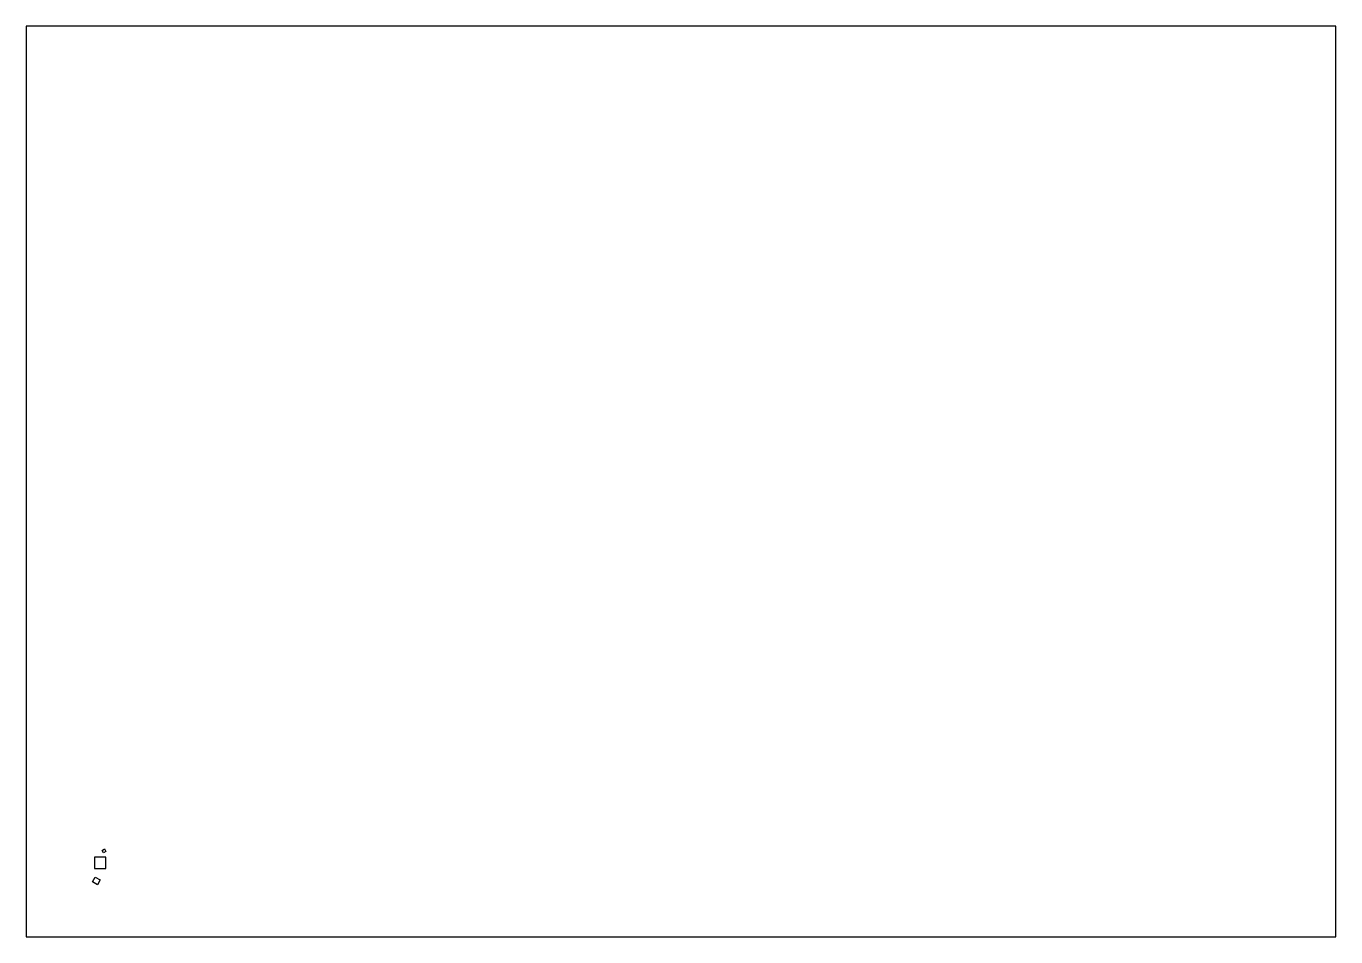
# Model space of a CAD drawing. Header units: metres. Extents: x -10 to 220, y -10 to 150.
import ezdxf

# ---------------------------------------------------------------- set-up
doc = ezdxf.new("R2010")
doc.units = ezdxf.units.M

# ---------------------------------------------------------------- blocks, each defined once
blk = doc.blocks.new('DOOR')
blk.add_lwpolyline([(0, 0), (2, 0), (2, 2), (0, 2)], close=True)
blk = doc.blocks.new('LIGHT')
blk.add_lwpolyline([(0, 0), (1, 0), (1, 1), (0, 1)], close=True)
blk = doc.blocks.new('BRACKET')
blk.add_lwpolyline([(0, 0), (0.5, 0), (0.5, 0.5), (0, 0.5)], close=True)
blk = doc.blocks.new('NEST', base_point=(1, 2))
for name, p, rotation in [('LIGHT', (3, 4), 30), ('BRACKET', (-2, 3), 60)]:
    blk.add_blockref(name, p, dxfattribs=dict(rotation=rotation))
blk = doc.blocks.new('ASSEMBLY')
at = {"xscale": -1, "rotation": 90}
blk.add_blockref('NEST', (5, 2), dxfattribs=at)
blk.add_blockref('DOOR', (2, 2))

msp = doc.modelspace()

# ---------------------------------------------------------------- linework, layer by layer
msp.add_lwpolyline([(-10, -10), (220, -10), (220, 150), (-10, 150)], close=True)

# ---------------------------------------------------------------- block references
msp.add_blockref('ASSEMBLY', (0, 0))

doc.saveas('drawing.dxf')
